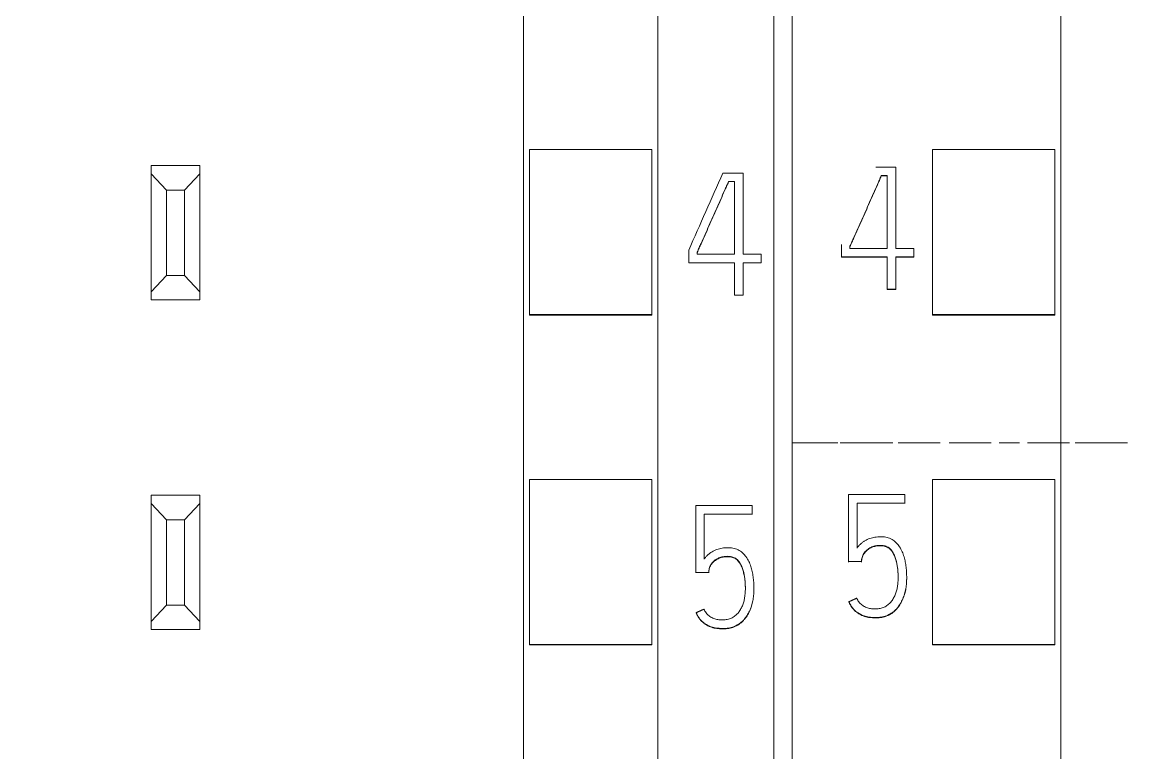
# Model space of a CAD drawing. Header units: millimetres. Extents: x 41350 to 54029, y 25852 to 34717.
# Drawn here: x 47004.21 to 47022.33, y 33466.48 to 33478.45 of the extents above; entities that cross this region are included whole.
import ezdxf

# ---------------------------------------------------------------- set-up
doc = ezdxf.new("R2010")
doc.units = ezdxf.units.MM
doc.set_wipeout_variables(frame=1)
doc.layers.add('! NO PLOT !', color=7, linetype='Continuous', true_color=0xff75dd, plot=False)
doc.layers.add('SI-ORMAR-Oprema', color=30, linetype='Continuous', lineweight=5)

# ---------------------------------------------------------------- blocks, each defined once
blk = doc.blocks.new('6ES7522-1BL01-0AB0')
at = {"layer": 'SI-ORMAR-Oprema', "linetype": 'Continuous'}
for p, q in [((-29.725, -3.719), (-29.725, -41.071)), ((-18.125, -7.528), (-18.125, -41.098)), ((-26.525, -7.846), (-26.525, -37.796)), ((-22.175, -37.796), (-22.175, -7.846)), ((-25.6, -21.659), (-25.6, -20.684)), ((-25.6, -20.684), (-24.9, -20.684)), ((-24.9, -20.684), (-24.9, -21.659)), ((-23.8, -21.659), (-23.8, -20.684)), ((-23.8, -20.684), (-23.1, -20.684)), ((-23.1, -20.684), (-23.1, -21.659)), ((-24.9, -21.659), (-25.6, -21.659)), ((-23.1, -21.659), (-23.8, -21.659)), ((-25.6, -23.159), (-25.6, -22.184)), ((-25.6, -22.184), (-24.9, -22.184)), ((-24.9, -22.184), (-24.9, -23.159)), ((-23.8, -22.184), (-23.1, -22.184)), ((-23.8, -23.159), (-23.8, -22.184)), ((-23.1, -22.184), (-23.1, -23.159)), ((-24.9, -23.159), (-25.6, -23.159)), ((-23.1, -23.159), (-23.8, -23.159)), ((-25.6, -23.684), (-24.9, -23.684)), ((-25.6, -24.659), (-25.6, -23.684)), ((-24.9, -23.684), (-24.9, -24.659)), ((-23.8, -23.684), (-23.1, -23.684)), ((-23.8, -24.659), (-23.8, -23.684)), ((-23.1, -23.684), (-23.1, -24.659)), ((-24.9, -24.659), (-25.6, -24.659)), ((-23.1, -24.659), (-23.8, -24.659)), ((-25.6, -26.159), (-25.6, -25.184)), ((-25.6, -25.184), (-24.9, -25.184)), ((-24.9, -25.184), (-24.9, -26.159)), ((-23.8, -26.159), (-23.8, -25.184)), ((-23.8, -25.184), (-23.1, -25.184)), ((-23.1, -25.184), (-23.1, -26.159)), ((-24.9, -26.159), (-25.6, -26.159)), ((-23.1, -26.159), (-23.8, -26.159)), ((-25.6, -27.659), (-25.6, -26.684)), ((-25.6, -26.684), (-24.9, -26.684)), ((-24.9, -26.684), (-24.9, -27.659)), ((-23.8, -27.659), (-23.8, -26.684)), ((-23.8, -26.684), (-23.1, -26.684)), ((-23.1, -26.684), (-23.1, -27.659)), ((-24.9, -27.659), (-25.6, -27.659)), ((-23.1, -27.659), (-23.8, -27.659)), ((-25.6, -29.159), (-25.6, -28.184)), ((-25.6, -28.184), (-24.9, -28.184)), ((-24.9, -28.184), (-24.9, -29.159)), ((-23.8, -28.184), (-23.1, -28.184)), ((-23.8, -29.159), (-23.8, -28.184)), ((-23.1, -28.184), (-23.1, -29.159)), ((-24.9, -29.159), (-25.6, -29.159)), ((-23.1, -29.159), (-23.8, -29.159)), ((-25.6, -29.684), (-24.9, -29.684)), ((-25.6, -30.659), (-25.6, -29.684)), ((-24.9, -29.684), (-24.9, -30.659)), ((-23.8, -29.684), (-23.1, -29.684)), ((-23.8, -30.659), (-23.8, -29.684)), ((-23.1, -29.684), (-23.1, -30.659)), ((-24.9, -30.659), (-25.6, -30.659)), ((-23.1, -30.659), (-23.8, -30.659)), ((-25.6, -32.159), (-25.6, -31.184)), ((-25.6, -31.184), (-24.9, -31.184)), ((-24.9, -31.184), (-24.9, -32.159)), ((-23.8, -32.159), (-23.8, -31.184)), ((-23.8, -31.184), (-23.1, -31.184)), ((-23.1, -31.184), (-23.1, -32.159)), ((-24.9, -32.159), (-25.6, -32.159)), ((-23.1, -32.159), (-23.8, -32.159))]:
    blk.add_line(p, q, dxfattribs=at)
for points, knots in [([(-23.825, -27.311), (-23.823, -27.311), (-23.821, -27.311), (-23.819, -27.311), (-23.855, -27.311), (-23.877, -27.311), (-23.969, -27.311), (-24.043, -27.311), (-24.107, -27.311), (-24.195, -27.311), (-24.265, -27.311), (-24.372, -27.311), (-24.399, -27.311), (-24.399, -27.311), (-24.376, -27.311), (-24.276, -27.311), (-24.189, -27.311), (-23.971, -27.311), (-23.892, -27.311), (-23.769, -27.311), (-23.738, -27.311), (-23.738, -27.311), (-23.78, -27.311), (-23.914, -27.311), (-23.97, -27.311), (-24.132, -27.311), (-24.212, -27.311), (-24.273, -27.311), (-24.261, -27.311), (-24.232, -27.311), (-24.12, -27.311), (-24.02, -27.311), (-23.87, -27.311), (-23.85, -27.311), (-23.825, -27.311)], [0, 0, 0, 0, 0.010991, 0.010991, 0.010991, 0.018587, 0.018587, 0.105127, 0.105127, 0.105127, 0.18587, 0.18587, 0.273503, 0.273503, 0.346938, 0.346938, 0.435628, 0.435628, 0.506463, 0.506463, 0.57745, 0.57745, 0.665184, 0.665184, 0.717801, 0.717801, 0.802348, 0.802348, 0.802348, 0.876554, 0.876554, 0.987962, 0.987962, 1, 1, 1, 1]), ([(-24.218, -27.311), (-24.178, -27.311), (-24.126, -27.311), (-23.999, -27.311), (-23.948, -27.311), (-23.909, -27.311), (-23.873, -27.311), (-23.855, -27.311), (-23.855, -27.311), (-23.874, -27.311), (-23.913, -27.311), (-23.951, -27.311), (-24.002, -27.311), (-24.129, -27.311), (-24.18, -27.311), (-24.257, -27.311), (-24.276, -27.311), (-24.276, -27.311), (-24.257, -27.311), (-24.218, -27.311)], [0, 0, 0, 0, 0.125796, 0.125796, 0.249003, 0.249003, 0.249003, 0.378129, 0.378129, 0.509197, 0.509197, 0.509197, 0.63137, 0.63137, 0.755597, 0.755597, 0.879854, 0.879854, 1, 1, 1, 1]), ([(-23.534, -27.311), (-23.534, -27.311), (-23.534, -27.311), (-23.534, -27.311), (-23.351, -27.311), (-23.168, -27.311), (-22.985, -27.311), (-22.985, -27.311), (-22.985, -27.311), (-22.985, -27.311), (-23.13, -27.311), (-23.274, -27.311), (-23.419, -27.311), (-23.419, -27.311), (-23.419, -27.311), (-23.419, -27.311), (-23.288, -27.311), (-23.157, -27.311), (-23.027, -27.311), (-23.027, -27.311), (-23.027, -27.311), (-23.027, -27.311), (-23.157, -27.311), (-23.288, -27.311), (-23.419, -27.311), (-23.419, -27.311), (-23.419, -27.311), (-23.419, -27.311), (-23.281, -27.311), (-23.144, -27.311), (-23.006, -27.311), (-23.006, -27.311), (-23.006, -27.311), (-23.006, -27.311), (-23.182, -27.311), (-23.358, -27.311), (-23.534, -27.311)], [0, 0, 0, 0, 0.21251, 0.21251, 0.21251, 0.329171, 0.329171, 0.329171, 0.349421, 0.349421, 0.349421, 0.441501, 0.441501, 0.441501, 0.5189, 0.5189, 0.5189, 0.602149, 0.602149, 0.602149, 0.622398, 0.622398, 0.622398, 0.705647, 0.705647, 0.705647, 0.780009, 0.780009, 0.780009, 0.867589, 0.867589, 0.867589, 0.887839, 0.887839, 0.887839, 1, 1, 1, 1]), ([(-22.797, -27.311), (-22.802, -27.311), (-22.807, -27.311), (-22.812, -27.311), (-22.718, -27.311), (-22.634, -27.311), (-22.459, -27.311), (-22.379, -27.311), (-22.257, -27.311), (-22.226, -27.311), (-22.226, -27.311), (-22.252, -27.311), (-22.326, -27.311), (-22.352, -27.311), (-22.38, -27.311), (-22.409, -27.311), (-22.45, -27.311), (-22.579, -27.311), (-22.629, -27.311), (-22.685, -27.311), (-22.699, -27.311), (-22.699, -27.311), (-22.68, -27.311), (-22.607, -27.311), (-22.562, -27.311), (-22.441, -27.311), (-22.37, -27.311), (-22.296, -27.311), (-22.288, -27.311), (-22.28, -27.311), (-22.272, -27.311), (-22.363, -27.311), (-22.442, -27.311), (-22.56, -27.311), (-22.607, -27.311), (-22.702, -27.311), (-22.74, -27.311), (-22.804, -27.311), (-22.821, -27.311), (-22.821, -27.311), (-22.796, -27.311), (-22.745, -27.311), (-22.725, -27.311), (-22.703, -27.311), (-22.653, -27.311), (-22.611, -27.311), (-22.471, -27.311), (-22.418, -27.311), (-22.393, -27.311), (-22.363, -27.311), (-22.348, -27.311), (-22.348, -27.311), (-22.366, -27.311), (-22.439, -27.311), (-22.489, -27.311), (-22.624, -27.311), (-22.706, -27.311), (-22.797, -27.311)], [0, 0, 0, 0, 0.016409, 0.016409, 0.016409, 0.058225, 0.058225, 0.111721, 0.111721, 0.167922, 0.167922, 0.218101, 0.218101, 0.238646, 0.238646, 0.238646, 0.267196, 0.267196, 0.3048, 0.3048, 0.342404, 0.342404, 0.386356, 0.386356, 0.429009, 0.429009, 0.484244, 0.484244, 0.484244, 0.508937, 0.508937, 0.508937, 0.565074, 0.565074, 0.607508, 0.607508, 0.654788, 0.654788, 0.718615, 0.718615, 0.789618, 0.789618, 0.789618, 0.810403, 0.810403, 0.831095, 0.831095, 0.860135, 0.860135, 0.860135, 0.891325, 0.891325, 0.924863, 0.924863, 0.960516, 0.960516, 1, 1, 1, 1]), ([(-21.974, -27.311), (-21.932, -27.311), (-21.89, -27.311), (-21.847, -27.311), (-21.703, -27.311), (-21.558, -27.311), (-21.413, -27.311), (-21.413, -27.311), (-21.413, -27.311), (-21.413, -27.311), (-21.63, -27.311), (-21.846, -27.311), (-22.063, -27.311), (-22.063, -27.311), (-22.063, -27.311), (-22.063, -27.311), (-21.886, -27.311), (-21.709, -27.311), (-21.532, -27.311), (-21.679, -27.311), (-21.827, -27.311), (-21.974, -27.311)], [0, 0, 0, 0, 0.036215, 0.036215, 0.036215, 0.322246, 0.322246, 0.322246, 0.349407, 0.349407, 0.349407, 0.534482, 0.534482, 0.534482, 0.561643, 0.561643, 0.561643, 0.712917, 0.712917, 0.712917, 1, 1, 1, 1]), ([(-21.169, -27.311), (-21.183, -27.311), (-21.197, -27.311), (-21.212, -27.311), (-21.125, -27.311), (-21.037, -27.311), (-20.851, -27.311), (-20.768, -27.311), (-20.703, -27.311), (-20.625, -27.311), (-20.586, -27.311), (-20.586, -27.311), (-20.617, -27.311), (-20.736, -27.311), (-20.813, -27.311), (-20.96, -27.311), (-21.012, -27.311), (-21.068, -27.311), (-21.064, -27.311), (-21.06, -27.311), (-21.056, -27.311), (-20.914, -27.311), (-20.771, -27.311), (-20.629, -27.311), (-20.629, -27.311), (-20.629, -27.311), (-20.629, -27.311), (-20.809, -27.311), (-20.989, -27.311), (-21.169, -27.311), (-21.174, -27.311), (-21.179, -27.311), (-21.184, -27.311), (-21.09, -27.311), (-21.005, -27.311), (-20.855, -27.311), (-20.798, -27.311), (-20.722, -27.311), (-20.703, -27.311), (-20.703, -27.311), (-20.725, -27.311), (-20.768, -27.311), (-20.815, -27.311), (-20.876, -27.311), (-21.021, -27.311), (-21.093, -27.311), (-21.169, -27.311)], [0, 0, 0, 0, 0.020196, 0.020196, 0.020196, 0.073566, 0.073566, 0.134214, 0.134214, 0.134214, 0.195453, 0.195453, 0.251514, 0.251514, 0.303335, 0.303335, 0.329668, 0.329668, 0.329668, 0.389918, 0.389918, 0.389918, 0.477765, 0.477765, 0.477765, 0.497395, 0.497395, 0.497395, 0.608635, 0.608635, 0.608635, 0.713812, 0.713812, 0.713812, 0.768046, 0.768046, 0.819122, 0.819122, 0.864375, 0.864375, 0.916877, 0.916877, 0.916877, 0.960794, 0.960794, 1, 1, 1, 1]), ([(-20.323, -27.311), (-20.324, -27.311), (-20.326, -27.311), (-20.328, -27.311), (-20.295, -27.311), (-20.274, -27.311), (-20.179, -27.311), (-20.105, -27.311), (-19.952, -27.311), (-19.883, -27.311), (-19.776, -27.311), (-19.749, -27.311), (-19.749, -27.311), (-19.79, -27.311), (-19.928, -27.311), (-19.997, -27.311), (-20.176, -27.311), (-20.255, -27.311), (-20.379, -27.311), (-20.409, -27.311), (-20.409, -27.311), (-20.367, -27.311), (-20.233, -27.311), (-20.177, -27.311), (-20.016, -27.311), (-19.936, -27.311), (-19.874, -27.311), (-19.887, -27.311), (-19.916, -27.311), (-20.028, -27.311), (-20.128, -27.311), (-20.279, -27.311), (-20.299, -27.311), (-20.323, -27.311)], [0, 0, 0, 0, 0.010188, 0.010188, 0.010188, 0.017208, 0.017208, 0.074632, 0.074632, 0.154044, 0.154044, 0.239952, 0.239952, 0.340578, 0.340578, 0.405729, 0.405729, 0.481946, 0.481946, 0.558492, 0.558492, 0.652891, 0.652891, 0.709724, 0.709724, 0.800802, 0.800802, 0.800802, 0.87479, 0.87479, 0.986381, 0.986381, 1, 1, 1, 1]), ([(-20.234, -27.311), (-20.196, -27.311), (-20.145, -27.311), (-20.019, -27.311), (-19.968, -27.311), (-19.891, -27.311), (-19.871, -27.311), (-19.871, -27.311), (-19.891, -27.311), (-19.969, -27.311), (-20.022, -27.311), (-20.149, -27.311), (-20.2, -27.311), (-20.274, -27.311), (-20.292, -27.311), (-20.292, -27.311), (-20.273, -27.311), (-20.234, -27.311)], [0, 0, 0, 0, 0.129265, 0.129265, 0.259625, 0.259625, 0.387846, 0.387846, 0.510472, 0.510472, 0.636446, 0.636446, 0.760864, 0.760864, 0.878421, 0.878421, 1, 1, 1, 1]), ([(-18.974, -27.311), (-19.032, -27.311), (-19.118, -27.311), (-19.463, -27.311), (-19.578, -27.311), (-19.578, -27.311), (-19.55, -27.311), (-19.437, -27.311), (-19.35, -27.311), (-19.105, -27.311), (-19.012, -27.311), (-18.911, -27.311), (-18.89, -27.311), (-18.89, -27.311), (-18.918, -27.311), (-18.974, -27.311)], [0, 0, 0, 0, 0.124815, 0.124815, 0.371879, 0.371879, 0.499452, 0.499452, 0.627025, 0.627025, 0.768837, 0.768837, 0.877113, 0.877113, 1, 1, 1, 1]), ([(-19.421, -27.311), (-19.384, -27.311), (-19.322, -27.311), (-19.153, -27.311), (-19.094, -27.311), (-19.024, -27.311), (-19.007, -27.311), (-19.007, -27.311), (-19.02, -27.311), (-19.084, -27.311), (-19.146, -27.311), (-19.315, -27.311), (-19.374, -27.311), (-19.444, -27.311), (-19.461, -27.311), (-19.461, -27.311), (-19.448, -27.311), (-19.421, -27.311)], [0, 0, 0, 0, 0.148649, 0.148649, 0.283946, 0.283946, 0.397779, 0.397779, 0.501147, 0.501147, 0.64939, 0.64939, 0.785131, 0.785131, 0.900096, 0.900096, 1, 1, 1, 1]), ([(-18.759, -27.311), (-18.759, -27.311), (-18.759, -27.311), (-18.759, -27.311), (-18.648, -27.311), (-18.537, -27.311), (-18.425, -27.311), (-18.425, -27.311), (-18.425, -27.311), (-18.426, -27.311), (-18.537, -27.311), (-18.648, -27.311), (-18.759, -27.311)], [0, 0, 0, 0, 0.104454, 0.104454, 0.104454, 0.5, 0.5, 0.5, 0.604454, 0.604454, 0.604454, 1, 1, 1, 1]), ([(-17.692, -27.311), (-17.749, -27.311), (-17.835, -27.311), (-18.181, -27.311), (-18.296, -27.311), (-18.296, -27.311), (-18.267, -27.311), (-18.154, -27.311), (-18.068, -27.311), (-17.823, -27.311), (-17.729, -27.311), (-17.629, -27.311), (-17.607, -27.311), (-17.607, -27.311), (-17.636, -27.311), (-17.692, -27.311)], [0, 0, 0, 0, 0.124815, 0.124815, 0.371879, 0.371879, 0.499452, 0.499452, 0.627025, 0.627025, 0.768837, 0.768837, 0.877113, 0.877113, 1, 1, 1, 1]), ([(-18.139, -27.311), (-18.102, -27.311), (-18.04, -27.311), (-17.871, -27.311), (-17.811, -27.311), (-17.741, -27.311), (-17.725, -27.311), (-17.725, -27.311), (-17.738, -27.311), (-17.802, -27.311), (-17.864, -27.311), (-18.032, -27.311), (-18.091, -27.311), (-18.162, -27.311), (-18.178, -27.311), (-18.178, -27.311), (-18.165, -27.311), (-18.139, -27.311)], [0, 0, 0, 0, 0.148649, 0.148649, 0.283946, 0.283946, 0.397779, 0.397779, 0.501147, 0.501147, 0.64939, 0.64939, 0.785131, 0.785131, 0.900096, 0.900096, 1, 1, 1, 1])]:
    blk.add_open_spline(points, degree=3, knots=knots, dxfattribs=at)
blk.add_wipeout([(-17.4, 69.029), (17.4, 69.029), (17.4, -77.971), (-17.4, -77.971)]).dxf.layer = 'SI-ORMAR-Oprema'
for p, q in [((-17.4, 56.709), (-17.4, -56.709)), ((-13, 54.429), (-13, -54.387)), ((-15.1, -25.21), (-15.1, -22.509)), ((-13.1, -22.509), (-15.1, -22.509)), ((-13.1, -25.21), (-13.1, -22.509)), ((-16.032, -22.797), (-15.702, -22.797)), ((-15.702, -22.797), (-15.702, -24.127)), ((-15.94, -22.935), (-15.94, -22.941)), ((-15.843, -22.935), (-15.94, -22.935)), ((-15.94, -22.941), (-15.843, -22.941)), ((-15.843, -24.127), (-15.843, -22.935)), ((-16.592, -24.266), (-16.592, -24.061)), ((-16.454, -24.091), (-16.454, -24.127)), ((-16.592, -24.266), (-16.592, -24.272)), ((-15.843, -24.266), (-16.592, -24.266)), ((-16.592, -24.272), (-15.843, -24.272)), ((-16.454, -24.127), (-15.843, -24.127)), ((-15.843, -24.796), (-15.843, -24.266)), ((-15.702, -24.127), (-15.408, -24.127)), ((-15.702, -24.266), (-15.702, -24.796)), ((-15.408, -24.266), (-15.702, -24.266)), ((-15.702, -24.272), (-15.408, -24.272)), ((-15.408, -24.127), (-15.408, -24.266)), ((-15.408, -24.266), (-15.408, -24.272)), ((-15.843, -24.796), (-15.843, -24.802)), ((-15.702, -24.796), (-15.843, -24.796)), ((-15.843, -24.802), (-15.702, -24.802)), ((-15.702, -24.796), (-15.702, -24.802)), ((-15.1, -25.222), (-15.1, -25.21)), ((-13.1, -25.21), (-15.1, -25.21)), ((-13.1, -25.222), (-15.1, -25.222)), ((-13.1, -25.222), (-13.1, -25.21)), ((-15.1, -30.612), (-15.1, -27.911)), ((-13.1, -27.911), (-15.1, -27.911)), ((-13.1, -30.612), (-13.1, -27.911)), ((-16.476, -28.159), (-16.476, -29.257)), ((-15.552, -28.159), (-16.476, -28.159)), ((-15.552, -28.297), (-15.552, -28.159)), ((-16.337, -29.035), (-16.337, -28.297)), ((-16.337, -28.297), (-15.552, -28.297)), ((-15.552, -28.297), (-15.552, -28.304)), ((-16.476, -29.257), (-16.476, -29.263)), ((-16.476, -29.257), (-16.265, -29.257)), ((-16.265, -29.257), (-16.265, -29.263)), ((-15.524, -29.522), (-15.524, -29.516)), ((-16.47, -29.914), (-16.47, -29.921)), ((-15.1, -30.622), (-15.1, -30.612)), ((-13.1, -30.612), (-15.1, -30.612)), ((-13.1, -30.622), (-15.1, -30.622)), ((-13.1, -30.622), (-13.1, -30.612))]:
    blk.add_line(p, q, dxfattribs=at)
for points, knots in [([(-15.94, -22.935), (-15.951, -22.959), (-15.961, -22.984), (-15.983, -23.032), (-15.993, -23.056), (-16.025, -23.128), (-16.046, -23.176), (-16.089, -23.273), (-16.11, -23.321), (-16.153, -23.418), (-16.174, -23.466), (-16.217, -23.562), (-16.238, -23.61), (-16.281, -23.706), (-16.303, -23.755), (-16.345, -23.851), (-16.367, -23.899), (-16.399, -23.971), (-16.41, -23.995), (-16.426, -24.031), (-16.432, -24.043), (-16.442, -24.067), (-16.448, -24.079), (-16.454, -24.091)], [0, 0, 0, 0, 0.0625, 0.0625, 0.125, 0.125, 0.25, 0.25, 0.375, 0.375, 0.5, 0.5, 0.625, 0.625, 0.75, 0.75, 0.875, 0.875, 0.9375, 0.9375, 0.96875, 0.96875, 1, 1, 1, 1]), ([(-16.454, -24.098), (-16.448, -24.086), (-16.442, -24.074), (-16.432, -24.05), (-16.426, -24.038), (-16.41, -24.001), (-16.399, -23.977), (-16.367, -23.905), (-16.345, -23.857), (-16.303, -23.761), (-16.281, -23.713), (-16.238, -23.616), (-16.217, -23.568), (-16.174, -23.472), (-16.153, -23.424), (-16.11, -23.327), (-16.089, -23.279), (-16.046, -23.183), (-16.025, -23.134), (-15.993, -23.062), (-15.983, -23.038), (-15.961, -22.99), (-15.951, -22.966), (-15.94, -22.941)], [0, 0, 0, 0, 0.03125, 0.03125, 0.0625, 0.0625, 0.125, 0.125, 0.25, 0.25, 0.375, 0.375, 0.5, 0.5, 0.625, 0.625, 0.75, 0.75, 0.875, 0.875, 0.9375, 0.9375, 1, 1, 1, 1]), ([(-17.274, -27.311), (-17.15, -27.311), (-17.026, -27.311), (-16.902, -27.311), (-16.861, -27.311), (-16.82, -27.311), (-16.779, -27.311), (-16.737, -27.311), (-16.696, -27.311), (-16.654, -27.311), (-16.773, -27.311), (-16.893, -27.311), (-17.013, -27.311), (-17.061, -27.311), (-17.11, -27.311), (-17.159, -27.311), (-17.277, -27.311), (-17.396, -27.311), (-17.514, -27.311), (-17.475, -27.311), (-17.436, -27.311), (-17.397, -27.311), (-17.356, -27.311), (-17.315, -27.311), (-17.274, -27.311)], [0, 0, 0, 0, 0.102754, 0.102754, 0.102754, 0.205071, 0.205071, 0.205071, 0.239517, 0.239517, 0.239517, 0.532428, 0.532428, 0.532428, 0.572713, 0.572713, 0.572713, 0.865353, 0.865353, 0.865353, 0.897683, 0.897683, 0.897683, 1, 1, 1, 1]), ([(-17.026, -27.311), (-16.996, -27.311), (-16.966, -27.311), (-16.936, -27.311), (-17.037, -27.311), (-17.139, -27.311), (-17.24, -27.311), (-17.209, -27.311), (-17.179, -27.311), (-17.124, -27.311), (-17.104, -27.311), (-17.087, -27.311), (-17.068, -27.311), (-17.048, -27.311), (-17.026, -27.311)], [0, 0, 0, 0, 0.214674, 0.214674, 0.214674, 0.449143, 0.449143, 0.449143, 0.663766, 0.663766, 0.840009, 0.840009, 0.840009, 1, 1, 1, 1]), ([(-16.374, -27.311), (-16.25, -27.311), (-16.125, -27.311), (-16.001, -27.311), (-15.96, -27.311), (-15.919, -27.311), (-15.878, -27.311), (-15.837, -27.311), (-15.795, -27.311), (-15.753, -27.311), (-15.873, -27.311), (-15.993, -27.311), (-16.112, -27.311), (-16.161, -27.311), (-16.209, -27.311), (-16.258, -27.311), (-16.377, -27.311), (-16.495, -27.311), (-16.614, -27.311), (-16.575, -27.311), (-16.536, -27.311), (-16.497, -27.311), (-16.456, -27.311), (-16.415, -27.311), (-16.374, -27.311)], [0, 0, 0, 0, 0.102754, 0.102754, 0.102754, 0.205071, 0.205071, 0.205071, 0.239517, 0.239517, 0.239517, 0.532428, 0.532428, 0.532428, 0.572713, 0.572713, 0.572713, 0.865353, 0.865353, 0.865353, 0.897683, 0.897683, 0.897683, 1, 1, 1, 1]), ([(-16.125, -27.311), (-16.095, -27.311), (-16.066, -27.311), (-16.036, -27.311), (-16.137, -27.311), (-16.238, -27.311), (-16.339, -27.311), (-16.309, -27.311), (-16.278, -27.311), (-16.223, -27.311), (-16.203, -27.311), (-16.186, -27.311), (-16.168, -27.311), (-16.147, -27.311), (-16.125, -27.311)], [0, 0, 0, 0, 0.214674, 0.214674, 0.214674, 0.449143, 0.449143, 0.449143, 0.663766, 0.663766, 0.840009, 0.840009, 0.840009, 1, 1, 1, 1]), ([(-15.058, -27.311), (-15.116, -27.311), (-15.202, -27.311), (-15.547, -27.311), (-15.662, -27.311), (-15.662, -27.311), (-15.634, -27.311), (-15.521, -27.311), (-15.434, -27.311), (-15.189, -27.311), (-15.096, -27.311), (-14.995, -27.311), (-14.974, -27.311), (-14.974, -27.311), (-15.002, -27.311), (-15.058, -27.311)], [0, 0, 0, 0, 0.124815, 0.124815, 0.371879, 0.371879, 0.499452, 0.499452, 0.627025, 0.627025, 0.768837, 0.768837, 0.877113, 0.877113, 1, 1, 1, 1]), ([(-15.505, -27.311), (-15.468, -27.311), (-15.406, -27.311), (-15.237, -27.311), (-15.178, -27.311), (-15.108, -27.311), (-15.091, -27.311), (-15.091, -27.311), (-15.104, -27.311), (-15.168, -27.311), (-15.23, -27.311), (-15.398, -27.311), (-15.458, -27.311), (-15.528, -27.311), (-15.545, -27.311), (-15.545, -27.311), (-15.532, -27.311), (-15.505, -27.311)], [0, 0, 0, 0, 0.148649, 0.148649, 0.283946, 0.283946, 0.397779, 0.397779, 0.501147, 0.501147, 0.64939, 0.64939, 0.785131, 0.785131, 0.900096, 0.900096, 1, 1, 1, 1]), ([(-14.226, -27.311), (-14.283, -27.311), (-14.369, -27.311), (-14.714, -27.311), (-14.829, -27.311), (-14.829, -27.311), (-14.801, -27.311), (-14.688, -27.311), (-14.602, -27.311), (-14.356, -27.311), (-14.263, -27.311), (-14.162, -27.311), (-14.141, -27.311), (-14.141, -27.311), (-14.169, -27.311), (-14.226, -27.311)], [0, 0, 0, 0, 0.124815, 0.124815, 0.371879, 0.371879, 0.499452, 0.499452, 0.627025, 0.627025, 0.768837, 0.768837, 0.877113, 0.877113, 1, 1, 1, 1]), ([(-14.672, -27.311), (-14.636, -27.311), (-14.573, -27.311), (-14.404, -27.311), (-14.345, -27.311), (-14.275, -27.311), (-14.258, -27.311), (-14.258, -27.311), (-14.271, -27.311), (-14.335, -27.311), (-14.397, -27.311), (-14.566, -27.311), (-14.625, -27.311), (-14.695, -27.311), (-14.712, -27.311), (-14.712, -27.311), (-14.699, -27.311), (-14.672, -27.311)], [0, 0, 0, 0, 0.148649, 0.148649, 0.283946, 0.283946, 0.397779, 0.397779, 0.501147, 0.501147, 0.64939, 0.64939, 0.785131, 0.785131, 0.900096, 0.900096, 1, 1, 1, 1]), ([(-14.01, -27.311), (-14.01, -27.311), (-14.01, -27.311), (-14.01, -27.311), (-13.899, -27.311), (-13.788, -27.311), (-13.677, -27.311), (-13.677, -27.311), (-13.677, -27.311), (-13.677, -27.311), (-13.788, -27.311), (-13.899, -27.311), (-14.01, -27.311)], [0, 0, 0, 0, 0.104454, 0.104454, 0.104454, 0.5, 0.5, 0.5, 0.604454, 0.604454, 0.604454, 1, 1, 1, 1]), ([(-12.943, -27.311), (-13, -27.311), (-13.086, -27.311), (-13.432, -27.311), (-13.547, -27.311), (-13.547, -27.311), (-13.518, -27.311), (-13.406, -27.311), (-13.319, -27.311), (-13.074, -27.311), (-12.981, -27.311), (-12.88, -27.311), (-12.859, -27.311), (-12.859, -27.311), (-12.887, -27.311), (-12.943, -27.311)], [0, 0, 0, 0, 0.124815, 0.124815, 0.371879, 0.371879, 0.499452, 0.499452, 0.627025, 0.627025, 0.768837, 0.768837, 0.877113, 0.877113, 1, 1, 1, 1]), ([(-13.39, -27.311), (-13.353, -27.311), (-13.291, -27.311), (-13.122, -27.311), (-13.063, -27.311), (-12.992, -27.311), (-12.976, -27.311), (-12.976, -27.311), (-12.989, -27.311), (-13.053, -27.311), (-13.115, -27.311), (-13.283, -27.311), (-13.343, -27.311), (-13.413, -27.311), (-13.429, -27.311), (-13.429, -27.311), (-13.416, -27.311), (-13.39, -27.311)], [0, 0, 0, 0, 0.148649, 0.148649, 0.283946, 0.283946, 0.397779, 0.397779, 0.501147, 0.501147, 0.64939, 0.64939, 0.785131, 0.785131, 0.900096, 0.900096, 1, 1, 1, 1]), ([(-12.526, -27.311), (-12.401, -27.311), (-12.277, -27.311), (-12.153, -27.311), (-12.112, -27.311), (-12.071, -27.311), (-12.03, -27.311), (-11.988, -27.311), (-11.947, -27.311), (-11.905, -27.311), (-12.025, -27.311), (-12.144, -27.311), (-12.264, -27.311), (-12.312, -27.311), (-12.361, -27.311), (-12.41, -27.311), (-12.528, -27.311), (-12.647, -27.311), (-12.766, -27.311), (-12.727, -27.311), (-12.687, -27.311), (-12.648, -27.311), (-12.607, -27.311), (-12.566, -27.311), (-12.526, -27.311)], [0, 0, 0, 0, 0.102754, 0.102754, 0.102754, 0.205071, 0.205071, 0.205071, 0.239517, 0.239517, 0.239517, 0.532428, 0.532428, 0.532428, 0.572713, 0.572713, 0.572713, 0.865353, 0.865353, 0.865353, 0.897683, 0.897683, 0.897683, 1, 1, 1, 1]), ([(-12.277, -27.311), (-12.247, -27.311), (-12.217, -27.311), (-12.188, -27.311), (-12.289, -27.311), (-12.39, -27.311), (-12.491, -27.311), (-12.461, -27.311), (-12.43, -27.311), (-12.375, -27.311), (-12.355, -27.311), (-12.338, -27.311), (-12.319, -27.311), (-12.299, -27.311), (-12.277, -27.311)], [0, 0, 0, 0, 0.214674, 0.214674, 0.214674, 0.449143, 0.449143, 0.449143, 0.663766, 0.663766, 0.840009, 0.840009, 0.840009, 1, 1, 1, 1]), ([(-16.47, -29.914), (-16.458, -29.941), (-16.444, -29.966), (-16.42, -30.002), (-16.412, -30.014), (-16.393, -30.036), (-16.382, -30.047), (-16.361, -30.067), (-16.35, -30.076), (-16.327, -30.093), (-16.315, -30.101), (-16.29, -30.116), (-16.277, -30.123), (-16.25, -30.135), (-16.237, -30.14), (-16.209, -30.15), (-16.195, -30.154), (-16.167, -30.161), (-16.152, -30.163), (-16.123, -30.167), (-16.109, -30.169), (-16.087, -30.17), (-16.08, -30.17), (-16.065, -30.171), (-16.058, -30.171), (-16.036, -30.172), (-16.021, -30.172), (-15.992, -30.172), (-15.977, -30.171), (-15.948, -30.167), (-15.934, -30.165), (-15.905, -30.159), (-15.89, -30.155), (-15.849, -30.141), (-15.822, -30.129), (-15.783, -30.107), (-15.771, -30.1), (-15.747, -30.082), (-15.736, -30.073), (-15.714, -30.054), (-15.703, -30.044), (-15.683, -30.022), (-15.673, -30.011), (-15.647, -29.976), (-15.631, -29.951), (-15.61, -29.913), (-15.603, -29.9), (-15.591, -29.873), (-15.585, -29.86), (-15.569, -29.819), (-15.56, -29.791), (-15.545, -29.734), (-15.539, -29.706), (-15.533, -29.663), (-15.531, -29.648), (-15.528, -29.619), (-15.527, -29.604), (-15.524, -29.56), (-15.524, -29.531), (-15.525, -29.473), (-15.527, -29.414), (-15.532, -29.356), (-15.54, -29.299), (-15.545, -29.27), (-15.554, -29.227), (-15.558, -29.212), (-15.565, -29.184), (-15.57, -29.17), (-15.583, -29.128), (-15.594, -29.101), (-15.614, -29.061), (-15.621, -29.048), (-15.635, -29.022), (-15.643, -29.01), (-15.669, -28.975), (-15.688, -28.953), (-15.733, -28.913), (-15.757, -28.897), (-15.797, -28.877), (-15.811, -28.872), (-15.839, -28.863), (-15.853, -28.859), (-15.882, -28.854), (-15.897, -28.852), (-15.926, -28.85), (-15.941, -28.849), (-15.971, -28.85), (-15.985, -28.85), (-16.014, -28.853), (-16.029, -28.854), (-16.058, -28.859), (-16.072, -28.862), (-16.101, -28.869), (-16.115, -28.873), (-16.143, -28.883), (-16.157, -28.888), (-16.183, -28.901), (-16.196, -28.908), (-16.221, -28.923), (-16.234, -28.931), (-16.257, -28.949), (-16.268, -28.959), (-16.29, -28.979), (-16.3, -28.989), (-16.319, -29.011), (-16.329, -29.023), (-16.337, -29.035)], [0, 0, 0, 0, 0.03125, 0.03125, 0.046875, 0.046875, 0.0625, 0.0625, 0.078125, 0.078125, 0.09375, 0.09375, 0.109375, 0.109375, 0.125, 0.125, 0.140625, 0.140625, 0.15625, 0.15625, 0.171875, 0.171875, 0.179688, 0.179688, 0.1875, 0.1875, 0.203125, 0.203125, 0.21875, 0.21875, 0.234375, 0.234375, 0.25, 0.25, 0.28125, 0.28125, 0.296875, 0.296875, 0.3125, 0.3125, 0.328125, 0.328125, 0.34375, 0.34375, 0.375, 0.375, 0.390625, 0.390625, 0.40625, 0.40625, 0.4375, 0.4375, 0.46875, 0.46875, 0.484375, 0.484375, 0.5, 0.5, 0.53125, 0.53125, 0.5625, 0.59375, 0.59375, 0.625, 0.625, 0.640625, 0.640625, 0.65625, 0.65625, 0.6875, 0.6875, 0.703125, 0.703125, 0.71875, 0.71875, 0.75, 0.75, 0.78125, 0.78125, 0.796875, 0.796875, 0.8125, 0.8125, 0.828125, 0.828125, 0.84375, 0.84375, 0.859375, 0.859375, 0.875, 0.875, 0.890625, 0.890625, 0.90625, 0.90625, 0.921875, 0.921875, 0.9375, 0.9375, 0.953125, 0.953125, 0.96875, 0.96875, 0.984375, 0.984375, 1, 1, 1, 1]), ([(-16.265, -29.257), (-16.264, -29.234), (-16.261, -29.211), (-16.252, -29.177), (-16.248, -29.166), (-16.239, -29.145), (-16.234, -29.135), (-16.222, -29.115), (-16.215, -29.106), (-16.2, -29.088), (-16.192, -29.08), (-16.175, -29.065), (-16.166, -29.057), (-16.147, -29.044), (-16.137, -29.037), (-16.117, -29.026), (-16.107, -29.021), (-16.086, -29.012), (-16.075, -29.008), (-16.041, -28.998), (-16.019, -28.994), (-15.984, -28.991), (-15.972, -28.991), (-15.949, -28.991), (-15.938, -28.991), (-15.915, -28.993), (-15.903, -28.995), (-15.886, -28.999), (-15.881, -29), (-15.87, -29.003), (-15.864, -29.005), (-15.848, -29.011), (-15.837, -29.016), (-15.818, -29.028), (-15.808, -29.035), (-15.791, -29.051), (-15.783, -29.059), (-15.768, -29.077), (-15.762, -29.087), (-15.743, -29.116), (-15.733, -29.137), (-15.715, -29.179), (-15.707, -29.201), (-15.688, -29.268), (-15.679, -29.312), (-15.67, -29.381), (-15.668, -29.404), (-15.665, -29.45), (-15.664, -29.473), (-15.663, -29.542), (-15.665, -29.587), (-15.674, -29.656), (-15.677, -29.678), (-15.685, -29.712), (-15.688, -29.723), (-15.694, -29.746), (-15.697, -29.757), (-15.708, -29.79), (-15.717, -29.811), (-15.733, -29.842), (-15.738, -29.852), (-15.75, -29.872), (-15.756, -29.882), (-15.777, -29.91), (-15.791, -29.928), (-15.816, -29.952), (-15.825, -29.96), (-15.843, -29.974), (-15.853, -29.981), (-15.872, -29.993), (-15.882, -29.999), (-15.904, -30.008), (-15.914, -30.012), (-15.948, -30.023), (-15.971, -30.027), (-16.005, -30.03), (-16.017, -30.031), (-16.04, -30.031), (-16.052, -30.031), (-16.087, -30.03), (-16.11, -30.028), (-16.143, -30.021), (-16.155, -30.018), (-16.177, -30.011), (-16.188, -30.006), (-16.22, -29.992), (-16.239, -29.98), (-16.267, -29.958), (-16.276, -29.951), (-16.292, -29.934), (-16.308, -29.917), (-16.32, -29.897), (-16.332, -29.877), (-16.338, -29.867), (-16.343, -29.856)], [0, 0, 0, 0, 0.03125, 0.03125, 0.046875, 0.046875, 0.0625, 0.0625, 0.078125, 0.078125, 0.09375, 0.09375, 0.109375, 0.109375, 0.125, 0.125, 0.140625, 0.140625, 0.15625, 0.15625, 0.1875, 0.1875, 0.203125, 0.203125, 0.21875, 0.21875, 0.234375, 0.234375, 0.242187, 0.242187, 0.25, 0.25, 0.265625, 0.265625, 0.28125, 0.28125, 0.296875, 0.296875, 0.3125, 0.3125, 0.34375, 0.34375, 0.375, 0.375, 0.4375, 0.4375, 0.46875, 0.46875, 0.5, 0.5, 0.5625, 0.5625, 0.59375, 0.59375, 0.609375, 0.609375, 0.625, 0.625, 0.65625, 0.65625, 0.671875, 0.671875, 0.6875, 0.6875, 0.71875, 0.71875, 0.734375, 0.734375, 0.75, 0.75, 0.765625, 0.765625, 0.78125, 0.78125, 0.8125, 0.8125, 0.828125, 0.828125, 0.84375, 0.84375, 0.875, 0.875, 0.890625, 0.890625, 0.90625, 0.90625, 0.9375, 0.9375, 0.953125, 0.953125, 0.96875, 0.984375, 0.984375, 1, 1, 1, 1]), ([(-15.664, -29.52), (-15.664, -29.515), (-15.664, -29.509), (-15.664, -29.48), (-15.665, -29.457), (-15.668, -29.411), (-15.67, -29.389), (-15.676, -29.343), (-15.679, -29.32), (-15.688, -29.275), (-15.694, -29.252), (-15.704, -29.219), (-15.708, -29.208), (-15.715, -29.186), (-15.719, -29.175), (-15.733, -29.143), (-15.743, -29.123), (-15.761, -29.093), (-15.768, -29.084), (-15.783, -29.066), (-15.791, -29.057), (-15.808, -29.042), (-15.817, -29.035), (-15.837, -29.023), (-15.847, -29.018), (-15.869, -29.009), (-15.88, -29.006), (-15.903, -29.001), (-15.914, -29), (-15.937, -28.997), (-15.949, -28.997), (-15.972, -28.997), (-15.983, -28.997), (-16.007, -28.999), (-16.018, -29.001), (-16.041, -29.005), (-16.063, -29.01), (-16.085, -29.018), (-16.106, -29.027), (-16.117, -29.032), (-16.147, -29.049), (-16.166, -29.062), (-16.191, -29.086), (-16.199, -29.094), (-16.214, -29.112), (-16.221, -29.121), (-16.234, -29.141), (-16.239, -29.151), (-16.248, -29.172), (-16.252, -29.183), (-16.258, -29.206), (-16.26, -29.217), (-16.263, -29.24), (-16.264, -29.252), (-16.265, -29.263)], [0, 0, 0, 0, 0.015899, 0.015899, 0.077406, 0.077406, 0.138912, 0.138912, 0.200418, 0.200418, 0.261925, 0.261925, 0.292678, 0.292678, 0.323431, 0.323431, 0.384937, 0.384937, 0.41569, 0.41569, 0.446443, 0.446443, 0.477197, 0.477197, 0.50795, 0.50795, 0.538703, 0.538703, 0.569456, 0.569456, 0.600209, 0.600209, 0.630962, 0.630962, 0.661715, 0.661715, 0.692469, 0.723222, 0.723222, 0.753975, 0.753975, 0.815481, 0.815481, 0.846234, 0.846234, 0.876987, 0.876987, 0.907741, 0.907741, 0.938494, 0.938494, 0.969247, 0.969247, 1, 1, 1, 1]), ([(-15.524, -29.522), (-15.524, -29.544), (-15.525, -29.565), (-15.527, -29.616), (-15.529, -29.645), (-15.535, -29.688), (-15.538, -29.702), (-15.543, -29.731), (-15.547, -29.746), (-15.557, -29.788), (-15.566, -29.816), (-15.587, -29.871), (-15.599, -29.898), (-15.626, -29.95), (-15.642, -29.975), (-15.668, -30.01), (-15.677, -30.022), (-15.697, -30.043), (-15.707, -30.054), (-15.74, -30.084), (-15.763, -30.102), (-15.801, -30.124), (-15.814, -30.131), (-15.841, -30.143), (-15.855, -30.149), (-15.896, -30.163), (-15.925, -30.17), (-15.969, -30.176), (-15.983, -30.177), (-16.013, -30.179), (-16.028, -30.179), (-16.057, -30.178), (-16.071, -30.177), (-16.101, -30.175), (-16.115, -30.174), (-16.145, -30.171), (-16.159, -30.168), (-16.188, -30.162), (-16.202, -30.158), (-16.23, -30.149), (-16.244, -30.144), (-16.271, -30.132), (-16.284, -30.125), (-16.31, -30.11), (-16.322, -30.102), (-16.346, -30.085), (-16.358, -30.075), (-16.38, -30.056), (-16.39, -30.045), (-16.409, -30.023), (-16.418, -30.011), (-16.444, -29.974), (-16.458, -29.948), (-16.47, -29.921)], [0, 0, 0, 0, 0.044434, 0.044434, 0.104157, 0.104157, 0.134018, 0.134018, 0.16388, 0.16388, 0.223602, 0.223602, 0.283325, 0.283325, 0.343048, 0.343048, 0.37291, 0.37291, 0.402771, 0.402771, 0.462494, 0.462494, 0.492355, 0.492355, 0.522217, 0.522217, 0.58194, 0.58194, 0.611801, 0.611801, 0.641663, 0.641663, 0.671524, 0.671524, 0.701386, 0.701386, 0.731247, 0.731247, 0.761108, 0.761108, 0.79097, 0.79097, 0.820831, 0.820831, 0.850693, 0.850693, 0.880554, 0.880554, 0.910416, 0.910416, 0.940277, 0.940277, 1, 1, 1, 1])]:
    blk.add_open_spline(points, degree=3, knots=knots, dxfattribs=at)
blk.add_rational_spline([(-16.343, -29.856), (-16.406, -29.885), (-16.47, -29.914)], [0.500000107308, 0.499999892692, 0.500000107308], degree=2, dxfattribs=at)
blk = doc.blocks.new('6ES7521-1BL00-0AB0')
blk.add_wipeout([(-17.4, 69.029), (17.4, 69.029), (17.4, -77.971), (-17.4, -77.971)]).dxf.layer = 'SI-ORMAR-Oprema'
blk.add_wipeout([(-17.4, 69.029), (17.4, 69.029), (17.4, -77.971), (-17.4, -77.971)]).dxf.layer = 'SI-ORMAR-Oprema'
at = {"layer": 'SI-ORMAR-Oprema'}
for p, q in [((17.4, 56.709), (17.4, -56.709)), ((13, -54.387), (13, 54.429)), ((15.2, -10.221), (15.2, -74.176)), ((17.1, -10.221), (17.1, -74.176)), ((13.1, -25.21), (13.1, -22.509)), ((13.1, -22.509), (15.1, -22.509)), ((15.1, -25.21), (15.1, -22.509)), ((6.9, -22.771), (7.7, -22.771)), ((6.9, -22.905), (6.9, -22.771)), ((7.7, -22.771), (7.7, -22.905)), ((6.9, -24.838), (6.9, -22.905)), ((7.15, -23.171), (6.9, -22.905)), ((7.7, -22.905), (7.45, -23.171)), ((7.7, -22.905), (7.7, -24.838)), ((16.266, -22.893), (16.596, -22.893)), ((16.596, -22.893), (16.596, -24.224)), ((7.15, -23.171), (7.15, -24.571)), ((7.45, -23.171), (7.15, -23.171)), ((7.45, -24.571), (7.45, -23.171)), ((16.454, -23.032), (16.357, -23.032)), ((16.454, -24.224), (16.454, -23.032)), ((15.705, -24.363), (15.705, -24.158)), ((15.844, -24.188), (15.844, -24.224)), ((15.844, -24.224), (16.454, -24.224)), ((16.596, -24.224), (16.89, -24.224)), ((16.89, -24.224), (16.89, -24.363)), ((16.454, -24.363), (15.705, -24.363)), ((16.454, -24.892), (16.454, -24.363)), ((16.596, -24.363), (16.596, -24.892)), ((16.89, -24.363), (16.596, -24.363)), ((6.9, -24.838), (7.15, -24.571)), ((7.15, -24.571), (7.45, -24.571)), ((7.45, -24.571), (7.7, -24.838)), ((6.9, -24.971), (6.9, -24.838)), ((7.7, -24.971), (6.9, -24.971)), ((7.7, -24.838), (7.7, -24.971)), ((16.596, -24.892), (16.454, -24.892)), ((13.1, -25.222), (13.1, -25.21)), ((13.1, -25.21), (15.1, -25.21)), ((13.1, -25.222), (15.1, -25.222)), ((15.1, -25.222), (15.1, -25.21)), ((13.1, -30.612), (13.1, -27.911)), ((13.1, -27.911), (15.1, -27.911)), ((15.1, -30.612), (15.1, -27.911)), ((6.9, -28.171), (7.7, -28.171)), ((6.9, -28.305), (6.9, -28.171)), ((7.7, -28.171), (7.7, -28.305)), ((6.9, -30.238), (6.9, -28.305)), ((7.15, -28.571), (6.9, -28.305)), ((7.7, -28.305), (7.45, -28.571)), ((7.7, -28.305), (7.7, -30.238)), ((15.822, -28.338), (15.822, -29.437)), ((16.745, -28.338), (15.822, -28.338)), ((16.745, -28.477), (16.745, -28.338)), ((7.15, -28.571), (7.15, -29.971)), ((7.45, -28.571), (7.15, -28.571)), ((7.45, -29.971), (7.45, -28.571)), ((15.96, -29.215), (15.96, -28.477)), ((15.96, -28.477), (16.745, -28.477)), ((16.745, -28.477), (16.745, -28.483)), ((15.822, -29.437), (15.822, -29.443)), ((15.822, -29.437), (16.033, -29.437)), ((16.033, -29.437), (16.033, -29.443)), ((16.773, -29.702), (16.773, -29.696)), ((6.9, -30.238), (7.15, -29.971)), ((7.15, -29.971), (7.45, -29.971)), ((7.45, -29.971), (7.7, -30.238)), ((6.9, -30.371), (6.9, -30.238)), ((7.7, -30.238), (7.7, -30.371)), ((15.827, -30.094), (15.827, -30.1)), ((7.7, -30.371), (6.9, -30.371)), ((13.1, -30.622), (13.1, -30.612)), ((13.1, -30.612), (15.1, -30.612)), ((13.1, -30.622), (15.1, -30.622)), ((15.1, -30.622), (15.1, -30.612))]:
    blk.add_line(p, q, dxfattribs=at)
blk.add_ellipse((25.927, -62.828), major_axis=(441.664, 998.306), ratio=0.022905, start_param=1.540918, end_param=1.542185, dxfattribs=at)
for points, knots in [([(16.357, -23.032), (16.347, -23.056), (16.336, -23.08), (16.315, -23.129), (16.304, -23.153), (16.272, -23.225), (16.251, -23.273), (16.209, -23.37), (16.188, -23.418), (16.145, -23.514), (16.123, -23.563), (16.08, -23.659), (16.059, -23.707), (16.016, -23.803), (15.995, -23.851), (15.952, -23.948), (15.931, -23.996), (15.898, -24.068), (15.887, -24.092), (15.871, -24.128), (15.866, -24.14), (15.855, -24.164), (15.85, -24.176), (15.844, -24.188)], [0, 0, 0, 0, 0.0625, 0.0625, 0.125, 0.125, 0.25, 0.25, 0.375, 0.375, 0.5, 0.5, 0.625, 0.625, 0.75, 0.75, 0.875, 0.875, 0.9375, 0.9375, 0.96875, 0.96875, 1, 1, 1, 1]), ([(15.844, -24.194), (15.85, -24.182), (15.855, -24.17), (15.866, -24.146), (15.871, -24.134), (15.887, -24.098), (15.898, -24.074), (15.931, -24.002), (15.952, -23.954), (15.995, -23.858), (16.016, -23.809), (16.059, -23.713), (16.08, -23.665), (16.123, -23.569), (16.145, -23.521), (16.188, -23.424), (16.209, -23.376), (16.251, -23.279), (16.272, -23.231), (16.304, -23.159), (16.315, -23.135), (16.336, -23.086), (16.347, -23.062), (16.357, -23.038)], [0, 0, 0, 0, 0.03125, 0.03125, 0.0625, 0.0625, 0.125, 0.125, 0.25, 0.25, 0.375, 0.375, 0.5, 0.5, 0.625, 0.625, 0.75, 0.75, 0.875, 0.875, 0.9375, 0.9375, 1, 1, 1, 1]), ([(15.827, -30.094), (15.84, -30.12), (15.853, -30.146), (15.877, -30.182), (15.886, -30.194), (15.905, -30.216), (15.915, -30.226), (15.936, -30.246), (15.948, -30.255), (15.971, -30.272), (15.983, -30.28), (16.008, -30.295), (16.02, -30.302), (16.047, -30.315), (16.061, -30.32), (16.088, -30.329), (16.102, -30.333), (16.131, -30.34), (16.145, -30.343), (16.174, -30.347), (16.189, -30.348), (16.211, -30.349), (16.218, -30.35), (16.233, -30.351), (16.24, -30.351), (16.262, -30.352), (16.276, -30.352), (16.306, -30.351), (16.32, -30.35), (16.349, -30.347), (16.364, -30.344), (16.393, -30.338), (16.407, -30.334), (16.449, -30.321), (16.476, -30.309), (16.514, -30.287), (16.527, -30.279), (16.55, -30.262), (16.562, -30.253), (16.584, -30.234), (16.594, -30.223), (16.614, -30.202), (16.624, -30.19), (16.651, -30.155), (16.667, -30.131), (16.688, -30.092), (16.694, -30.079), (16.707, -30.053), (16.713, -30.039), (16.729, -29.998), (16.738, -29.97), (16.752, -29.914), (16.758, -29.885), (16.765, -29.842), (16.767, -29.828), (16.769, -29.799), (16.771, -29.784), (16.773, -29.74), (16.773, -29.711), (16.773, -29.652), (16.771, -29.594), (16.765, -29.536), (16.757, -29.478), (16.753, -29.449), (16.743, -29.406), (16.74, -29.392), (16.732, -29.363), (16.728, -29.349), (16.714, -29.307), (16.703, -29.28), (16.684, -29.24), (16.677, -29.227), (16.662, -29.202), (16.654, -29.19), (16.628, -29.154), (16.609, -29.132), (16.565, -29.093), (16.54, -29.077), (16.5, -29.057), (16.487, -29.051), (16.458, -29.042), (16.444, -29.039), (16.415, -29.033), (16.401, -29.031), (16.371, -29.029), (16.356, -29.029), (16.327, -29.029), (16.312, -29.03), (16.283, -29.032), (16.269, -29.034), (16.24, -29.038), (16.225, -29.041), (16.197, -29.049), (16.182, -29.053), (16.154, -29.062), (16.141, -29.068), (16.114, -29.08), (16.101, -29.087), (16.076, -29.103), (16.064, -29.111), (16.04, -29.129), (16.029, -29.138), (16.008, -29.158), (15.997, -29.169), (15.978, -29.191), (15.969, -29.202), (15.96, -29.215)], [0, 0, 0, 0, 0.03125, 0.03125, 0.046875, 0.046875, 0.0625, 0.0625, 0.078125, 0.078125, 0.09375, 0.09375, 0.109375, 0.109375, 0.125, 0.125, 0.140625, 0.140625, 0.15625, 0.15625, 0.171875, 0.171875, 0.179687, 0.179687, 0.1875, 0.1875, 0.203125, 0.203125, 0.21875, 0.21875, 0.234375, 0.234375, 0.25, 0.25, 0.28125, 0.28125, 0.296875, 0.296875, 0.3125, 0.3125, 0.328125, 0.328125, 0.34375, 0.34375, 0.375, 0.375, 0.390625, 0.390625, 0.40625, 0.40625, 0.4375, 0.4375, 0.46875, 0.46875, 0.484375, 0.484375, 0.5, 0.5, 0.53125, 0.53125, 0.5625, 0.59375, 0.59375, 0.625, 0.625, 0.640625, 0.640625, 0.65625, 0.65625, 0.6875, 0.6875, 0.703125, 0.703125, 0.71875, 0.71875, 0.75, 0.75, 0.78125, 0.78125, 0.796875, 0.796875, 0.8125, 0.8125, 0.828125, 0.828125, 0.84375, 0.84375, 0.859375, 0.859375, 0.875, 0.875, 0.890625, 0.890625, 0.90625, 0.90625, 0.921875, 0.921875, 0.9375, 0.9375, 0.953125, 0.953125, 0.96875, 0.96875, 0.984375, 0.984375, 1, 1, 1, 1]), ([(16.033, -29.437), (16.033, -29.413), (16.036, -29.39), (16.045, -29.357), (16.049, -29.346), (16.058, -29.325), (16.064, -29.315), (16.076, -29.295), (16.083, -29.286), (16.098, -29.268), (16.106, -29.26), (16.123, -29.244), (16.132, -29.237), (16.151, -29.223), (16.16, -29.217), (16.18, -29.206), (16.191, -29.2), (16.212, -29.191), (16.223, -29.188), (16.256, -29.178), (16.279, -29.173), (16.313, -29.171), (16.325, -29.17), (16.348, -29.17), (16.36, -29.171), (16.383, -29.173), (16.394, -29.175), (16.411, -29.178), (16.417, -29.18), (16.428, -29.183), (16.433, -29.185), (16.45, -29.191), (16.46, -29.196), (16.48, -29.208), (16.489, -29.215), (16.506, -29.23), (16.514, -29.239), (16.529, -29.257), (16.536, -29.266), (16.554, -29.296), (16.565, -29.316), (16.582, -29.359), (16.59, -29.381), (16.61, -29.447), (16.619, -29.492), (16.627, -29.56), (16.629, -29.583), (16.632, -29.629), (16.633, -29.652), (16.634, -29.721), (16.632, -29.767), (16.624, -29.835), (16.62, -29.858), (16.613, -29.892), (16.61, -29.903), (16.604, -29.925), (16.6, -29.936), (16.589, -29.969), (16.58, -29.991), (16.565, -30.022), (16.559, -30.032), (16.547, -30.052), (16.541, -30.062), (16.521, -30.09), (16.506, -30.107), (16.481, -30.132), (16.473, -30.139), (16.454, -30.154), (16.445, -30.161), (16.425, -30.173), (16.415, -30.178), (16.394, -30.188), (16.383, -30.192), (16.349, -30.202), (16.327, -30.206), (16.292, -30.209), (16.28, -30.21), (16.257, -30.211), (16.245, -30.211), (16.211, -30.21), (16.188, -30.207), (16.154, -30.2), (16.143, -30.197), (16.121, -30.19), (16.11, -30.186), (16.078, -30.171), (16.058, -30.159), (16.03, -30.138), (16.021, -30.13), (16.005, -30.114), (15.99, -30.096), (15.977, -30.077), (15.965, -30.057), (15.96, -30.046), (15.955, -30.036)], [0, 0, 0, 0, 0.03125, 0.03125, 0.046875, 0.046875, 0.0625, 0.0625, 0.078125, 0.078125, 0.09375, 0.09375, 0.109375, 0.109375, 0.125, 0.125, 0.140625, 0.140625, 0.15625, 0.15625, 0.1875, 0.1875, 0.203125, 0.203125, 0.21875, 0.21875, 0.234375, 0.234375, 0.242187, 0.242187, 0.25, 0.25, 0.265625, 0.265625, 0.28125, 0.28125, 0.296875, 0.296875, 0.3125, 0.3125, 0.34375, 0.34375, 0.375, 0.375, 0.4375, 0.4375, 0.46875, 0.46875, 0.5, 0.5, 0.5625, 0.5625, 0.59375, 0.59375, 0.609375, 0.609375, 0.625, 0.625, 0.65625, 0.65625, 0.671875, 0.671875, 0.6875, 0.6875, 0.71875, 0.71875, 0.734375, 0.734375, 0.75, 0.75, 0.765625, 0.765625, 0.78125, 0.78125, 0.8125, 0.8125, 0.828125, 0.828125, 0.84375, 0.84375, 0.875, 0.875, 0.890625, 0.890625, 0.90625, 0.90625, 0.9375, 0.9375, 0.953125, 0.953125, 0.96875, 0.984375, 0.984375, 1, 1, 1, 1]), ([(16.634, -29.7), (16.634, -29.694), (16.634, -29.688), (16.633, -29.659), (16.632, -29.637), (16.629, -29.591), (16.627, -29.568), (16.622, -29.523), (16.618, -29.5), (16.609, -29.454), (16.603, -29.432), (16.593, -29.399), (16.59, -29.388), (16.582, -29.366), (16.578, -29.355), (16.565, -29.323), (16.555, -29.302), (16.536, -29.273), (16.529, -29.264), (16.515, -29.245), (16.507, -29.237), (16.49, -29.221), (16.481, -29.214), (16.461, -29.202), (16.45, -29.197), (16.428, -29.189), (16.417, -29.186), (16.394, -29.181), (16.383, -29.179), (16.36, -29.177), (16.349, -29.176), (16.326, -29.176), (16.314, -29.177), (16.291, -29.179), (16.279, -29.18), (16.257, -29.184), (16.234, -29.19), (16.213, -29.197), (16.191, -29.206), (16.181, -29.211), (16.151, -29.229), (16.132, -29.242), (16.106, -29.265), (16.098, -29.274), (16.083, -29.291), (16.076, -29.301), (16.064, -29.32), (16.059, -29.33), (16.049, -29.352), (16.045, -29.363), (16.039, -29.385), (16.037, -29.396), (16.034, -29.419), (16.033, -29.431), (16.033, -29.443)], [0, 0, 0, 0, 0.015899, 0.015899, 0.077406, 0.077406, 0.138912, 0.138912, 0.200418, 0.200418, 0.261925, 0.261925, 0.292678, 0.292678, 0.323431, 0.323431, 0.384937, 0.384937, 0.41569, 0.41569, 0.446443, 0.446443, 0.477197, 0.477197, 0.50795, 0.50795, 0.538703, 0.538703, 0.569456, 0.569456, 0.600209, 0.600209, 0.630962, 0.630962, 0.661715, 0.661715, 0.692469, 0.723222, 0.723222, 0.753975, 0.753975, 0.815481, 0.815481, 0.846234, 0.846234, 0.876987, 0.876987, 0.907741, 0.907741, 0.938494, 0.938494, 0.969247, 0.969247, 1, 1, 1, 1]), ([(16.773, -29.702), (16.773, -29.723), (16.773, -29.745), (16.77, -29.795), (16.768, -29.824), (16.762, -29.867), (16.76, -29.882), (16.754, -29.911), (16.751, -29.925), (16.74, -29.968), (16.732, -29.996), (16.711, -30.051), (16.699, -30.078), (16.671, -30.13), (16.656, -30.155), (16.629, -30.19), (16.62, -30.201), (16.601, -30.223), (16.59, -30.234), (16.558, -30.264), (16.534, -30.281), (16.496, -30.304), (16.483, -30.31), (16.457, -30.323), (16.443, -30.329), (16.401, -30.343), (16.373, -30.35), (16.329, -30.356), (16.314, -30.357), (16.285, -30.358), (16.27, -30.358), (16.241, -30.357), (16.226, -30.356), (16.197, -30.355), (16.182, -30.354), (16.153, -30.35), (16.138, -30.348), (16.109, -30.341), (16.095, -30.337), (16.067, -30.328), (16.053, -30.323), (16.026, -30.311), (16.013, -30.305), (15.988, -30.29), (15.975, -30.281), (15.951, -30.264), (15.94, -30.255), (15.918, -30.235), (15.908, -30.225), (15.888, -30.203), (15.879, -30.191), (15.854, -30.154), (15.84, -30.127), (15.827, -30.1)], [0, 0, 0, 0, 0.044434, 0.044434, 0.104157, 0.104157, 0.134018, 0.134018, 0.16388, 0.16388, 0.223602, 0.223602, 0.283325, 0.283325, 0.343048, 0.343048, 0.37291, 0.37291, 0.402771, 0.402771, 0.462494, 0.462494, 0.492355, 0.492355, 0.522217, 0.522217, 0.58194, 0.58194, 0.611801, 0.611801, 0.641663, 0.641663, 0.671524, 0.671524, 0.701386, 0.701386, 0.731247, 0.731247, 0.761108, 0.761108, 0.79097, 0.79097, 0.820831, 0.820831, 0.850693, 0.850693, 0.880554, 0.880554, 0.910416, 0.910416, 0.940277, 0.940277, 1, 1, 1, 1])]:
    blk.add_open_spline(points, degree=3, knots=knots, dxfattribs=at)
blk.add_rational_spline([(15.955, -30.036), (15.891, -30.065), (15.827, -30.094)], [0.50000004484, 0.49999995516, 0.50000004484], degree=2, dxfattribs=at)

msp = doc.modelspace()

# ---------------------------------------------------------------- block references
at = {"layer": '! NO PLOT !'}
msp.add_blockref('6ES7522-1BL01-0AB0', (47034.22, 33498.868), dxfattribs=at)

# ---------------------------------------------------------------- next in the draw order: block references
msp.add_blockref('6ES7521-1BL00-0AB0', (46999.42, 33498.868), dxfattribs=at)

doc.saveas('drawing.dxf')
